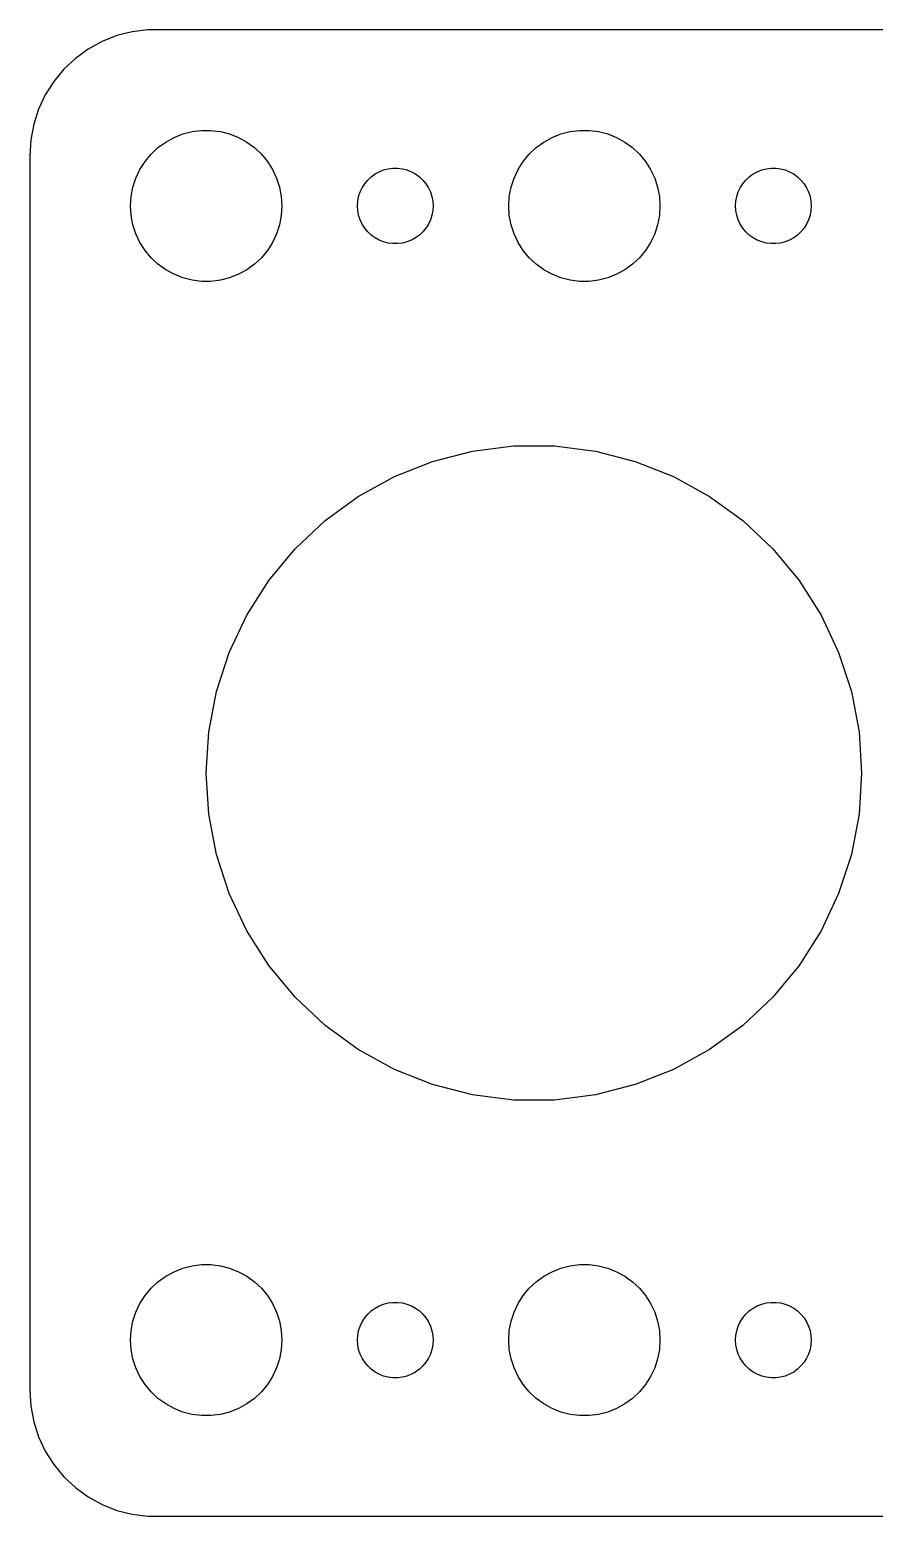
# Model space of a CAD drawing. Header units: metres. Extents: x -82 to 82, y -29 to 29.
# Drawn here: x -82 to -48.5, y -29.5 to 29.5 of the extents above; entities that cross this region are included whole.
import ezdxf

# ---------------------------------------------------------------- set-up
doc = ezdxf.new("R2010")
doc.units = ezdxf.units.M

msp = doc.modelspace()

# ---------------------------------------------------------------- linework, layer by layer
for p, q in [((-77.3139, 29.4901), (-77.9369, 29.4114)), ((77.3139, 29.4901), (-77.3139, 29.4901)), ((-79.1289, 29.0241), (-79.6791, 28.7216)), ((-78.5451, 29.2553), (-79.1289, 29.0241)), ((-77.9369, 29.4114), (-78.5451, 29.2553)), ((-80.1871, 28.3526), (-80.6448, 27.9227)), ((-79.6791, 28.7216), (-80.1871, 28.3526)), ((-80.6448, 27.9227), (-81.0451, 27.4389)), ((-81.0451, 27.4389), (-81.3815, 26.9088)), ((-81.3815, 26.9088), (-81.6489, 26.3406)), ((-81.6489, 26.3406), (-81.8429, 25.7434)), ((-81.8429, 25.7434), (-81.9606, 25.1267)), ((-75.927, 25.3532), (-75.5621, 25.4469)), ((-75.5621, 25.4469), (-75.1884, 25.4941)), ((-75.1884, 25.4941), (-74.8116, 25.4941)), ((-74.8116, 25.4941), (-74.4379, 25.4469)), ((-74.4379, 25.4469), (-74.073, 25.3532)), ((-60.927, 25.3532), (-60.5621, 25.4469)), ((-60.5621, 25.4469), (-60.1884, 25.4941)), ((-60.1884, 25.4941), (-59.8116, 25.4941)), ((-59.8116, 25.4941), (-59.4379, 25.4469)), ((-59.4379, 25.4469), (-59.0729, 25.3532)), ((-81.9606, 25.1267), (-82, 24.5)), ((-77.1869, 24.5536), (-76.9123, 24.8115)), ((-76.9123, 24.8115), (-76.6075, 25.033)), ((-76.6075, 25.033), (-76.2773, 25.2145)), ((-76.2773, 25.2145), (-75.927, 25.3532)), ((-74.073, 25.3532), (-73.7227, 25.2145)), ((-73.7227, 25.2145), (-73.3925, 25.033)), ((-73.3925, 25.033), (-73.0877, 24.8115)), ((-73.0877, 24.8115), (-72.8131, 24.5536)), ((-62.1869, 24.5536), (-61.9123, 24.8115)), ((-61.9123, 24.8115), (-61.6075, 25.033)), ((-61.6075, 25.033), (-61.2773, 25.2145)), ((-61.2773, 25.2145), (-60.927, 25.3532)), ((-59.0729, 25.3532), (-58.7227, 25.2145)), ((-58.7227, 25.2145), (-58.3925, 25.033)), ((-58.3925, 25.033), (-58.0877, 24.8115)), ((-58.0877, 24.8115), (-57.8131, 24.5536)), ((-82, 24.5), (-82, -24.5)), ((-77.6289, 23.9453), (-77.427, 24.2634)), ((-77.427, 24.2634), (-77.1869, 24.5536)), ((-72.8131, 24.5536), (-72.573, 24.2634)), ((-72.573, 24.2634), (-72.3711, 23.9453)), ((-62.6289, 23.9453), (-62.427, 24.2634)), ((-62.427, 24.2634), (-62.1869, 24.5536)), ((-57.8131, 24.5536), (-57.5729, 24.2634)), ((-57.5729, 24.2634), (-57.3711, 23.9453)), ((-77.9057, 23.2461), (-77.7893, 23.6044)), ((-77.7893, 23.6044), (-77.6289, 23.9453)), ((-72.3711, 23.9453), (-72.2107, 23.6044)), ((-72.2107, 23.6044), (-72.0943, 23.2461)), ((-68.5934, 23.5268), (-68.4561, 23.6558)), ((-68.4561, 23.6558), (-68.3037, 23.7665)), ((-68.3037, 23.7665), (-68.1387, 23.8572)), ((-68.1387, 23.8572), (-67.9635, 23.9266)), ((-67.9635, 23.9266), (-67.7811, 23.9734)), ((-67.7811, 23.9734), (-67.5942, 23.997)), ((-67.5942, 23.997), (-67.4058, 23.997)), ((-67.4058, 23.997), (-67.2189, 23.9734)), ((-67.2189, 23.9734), (-67.0365, 23.9266)), ((-67.0365, 23.9266), (-66.8613, 23.8572)), ((-66.8613, 23.8572), (-66.6963, 23.7665)), ((-66.6963, 23.7665), (-66.5439, 23.6558)), ((-66.5439, 23.6558), (-66.4065, 23.5268)), ((-62.9057, 23.2461), (-62.7893, 23.6044)), ((-62.7893, 23.6044), (-62.6289, 23.9453)), ((-57.3711, 23.9453), (-57.2107, 23.6044)), ((-57.2107, 23.6044), (-57.0942, 23.2461)), ((-53.5934, 23.5268), (-53.4561, 23.6558)), ((-53.4561, 23.6558), (-53.3037, 23.7665)), ((-53.3037, 23.7665), (-53.1387, 23.8572)), ((-53.1387, 23.8572), (-52.9635, 23.9266)), ((-52.9635, 23.9266), (-52.7811, 23.9734)), ((-52.7811, 23.9734), (-52.5942, 23.997)), ((-52.5942, 23.997), (-52.4058, 23.997)), ((-52.4058, 23.997), (-52.2189, 23.9734)), ((-52.2189, 23.9734), (-52.0365, 23.9266)), ((-52.0365, 23.9266), (-51.8613, 23.8572)), ((-51.8613, 23.8572), (-51.6963, 23.7665)), ((-51.6963, 23.7665), (-51.5439, 23.6558)), ((-51.5439, 23.6558), (-51.4065, 23.5268)), ((-77.9763, 22.876), (-77.9057, 23.2461)), ((-72.0943, 23.2461), (-72.0237, 22.876)), ((-68.9529, 22.873), (-68.8947, 23.0522)), ((-68.8947, 23.0522), (-68.8145, 23.2226)), ((-68.8145, 23.2226), (-68.7135, 23.3817)), ((-68.7135, 23.3817), (-68.5934, 23.5268)), ((-66.4065, 23.5268), (-66.2865, 23.3817)), ((-66.2865, 23.3817), (-66.1855, 23.2226)), ((-66.1855, 23.2226), (-66.1053, 23.0522)), ((-66.1053, 23.0522), (-66.0471, 22.873)), ((-62.9763, 22.876), (-62.9057, 23.2461)), ((-57.0942, 23.2461), (-57.0237, 22.876)), ((-53.9529, 22.873), (-53.8947, 23.0522)), ((-53.8947, 23.0522), (-53.8145, 23.2226)), ((-53.8145, 23.2226), (-53.7135, 23.3817)), ((-53.7135, 23.3817), (-53.5934, 23.5268)), ((-51.4065, 23.5268), (-51.2865, 23.3817)), ((-51.2865, 23.3817), (-51.1855, 23.2226)), ((-51.1855, 23.2226), (-51.1053, 23.0522)), ((-51.1053, 23.0522), (-51.0471, 22.873)), ((-78, 22.5), (-77.9763, 22.876)), ((-77.9763, 22.124), (-78, 22.5)), ((-72.0237, 22.876), (-72, 22.5)), ((-72, 22.5), (-72.0237, 22.124)), ((-69, 22.5), (-68.9882, 22.688)), ((-68.9882, 22.312), (-69, 22.5)), ((-68.9882, 22.688), (-68.9529, 22.873)), ((-66.0471, 22.873), (-66.0118, 22.688)), ((-66.0118, 22.688), (-66, 22.5)), ((-66, 22.5), (-66.0118, 22.312)), ((-63, 22.5), (-62.9763, 22.876)), ((-62.9763, 22.124), (-63, 22.5)), ((-57.0237, 22.876), (-57, 22.5)), ((-57, 22.5), (-57.0237, 22.124)), ((-54, 22.5), (-53.9882, 22.688)), ((-53.9882, 22.312), (-54, 22.5)), ((-53.9882, 22.688), (-53.9529, 22.873)), ((-51.0471, 22.873), (-51.0118, 22.688)), ((-51.0118, 22.688), (-51, 22.5)), ((-51, 22.5), (-51.0118, 22.312)), ((-77.9057, 21.7539), (-77.9763, 22.124)), ((-72.0237, 22.124), (-72.0943, 21.7539)), ((-68.9529, 22.127), (-68.9882, 22.312)), ((-68.8947, 21.9478), (-68.9529, 22.127)), ((-68.8145, 21.7774), (-68.8947, 21.9478)), ((-66.1053, 21.9478), (-66.1855, 21.7774)), ((-66.0471, 22.127), (-66.1053, 21.9478)), ((-66.0118, 22.312), (-66.0471, 22.127)), ((-62.9057, 21.7539), (-62.9763, 22.124)), ((-57.0237, 22.124), (-57.0942, 21.7539)), ((-53.9529, 22.127), (-53.9882, 22.312)), ((-53.8947, 21.9478), (-53.9529, 22.127)), ((-53.8145, 21.7774), (-53.8947, 21.9478)), ((-51.1053, 21.9478), (-51.1855, 21.7774)), ((-51.0471, 22.127), (-51.1053, 21.9478)), ((-51.0118, 22.312), (-51.0471, 22.127)), ((-77.7893, 21.3956), (-77.9057, 21.7539)), ((-77.6289, 21.0547), (-77.7893, 21.3956)), ((-72.2107, 21.3956), (-72.3711, 21.0547)), ((-72.0943, 21.7539), (-72.2107, 21.3956)), ((-68.7135, 21.6183), (-68.8145, 21.7774)), ((-68.5934, 21.4732), (-68.7135, 21.6183)), ((-68.4561, 21.3442), (-68.5934, 21.4732)), ((-68.3037, 21.2335), (-68.4561, 21.3442)), ((-68.1387, 21.1427), (-68.3037, 21.2335)), ((-66.6963, 21.2335), (-66.8613, 21.1427)), ((-66.5439, 21.3442), (-66.6963, 21.2335)), ((-66.4065, 21.4732), (-66.5439, 21.3442)), ((-66.2865, 21.6183), (-66.4065, 21.4732)), ((-66.1855, 21.7774), (-66.2865, 21.6183)), ((-62.7893, 21.3956), (-62.9057, 21.7539)), ((-62.6289, 21.0547), (-62.7893, 21.3956)), ((-57.2107, 21.3956), (-57.3711, 21.0547)), ((-57.0942, 21.7539), (-57.2107, 21.3956)), ((-53.7135, 21.6183), (-53.8145, 21.7774)), ((-53.5934, 21.4732), (-53.7135, 21.6183)), ((-53.4561, 21.3442), (-53.5934, 21.4732)), ((-53.3037, 21.2335), (-53.4561, 21.3442)), ((-53.1387, 21.1427), (-53.3037, 21.2335)), ((-51.6963, 21.2335), (-51.8613, 21.1427)), ((-51.5439, 21.3442), (-51.6963, 21.2335)), ((-51.4065, 21.4732), (-51.5439, 21.3442)), ((-51.2865, 21.6183), (-51.4065, 21.4732)), ((-51.1855, 21.7774), (-51.2865, 21.6183)), ((-77.427, 20.7366), (-77.6289, 21.0547)), ((-77.1869, 20.4464), (-77.427, 20.7366)), ((-72.573, 20.7366), (-72.8131, 20.4464)), ((-72.3711, 21.0547), (-72.573, 20.7366)), ((-67.9635, 21.0734), (-68.1387, 21.1427)), ((-67.7811, 21.0266), (-67.9635, 21.0734)), ((-67.5942, 21.003), (-67.7811, 21.0266)), ((-67.4058, 21.003), (-67.5942, 21.003)), ((-67.2189, 21.0266), (-67.4058, 21.003)), ((-67.0365, 21.0734), (-67.2189, 21.0266)), ((-66.8613, 21.1427), (-67.0365, 21.0734)), ((-62.427, 20.7366), (-62.6289, 21.0547)), ((-62.1869, 20.4464), (-62.427, 20.7366)), ((-57.5729, 20.7366), (-57.8131, 20.4464)), ((-57.3711, 21.0547), (-57.5729, 20.7366)), ((-52.9635, 21.0734), (-53.1387, 21.1427)), ((-52.7811, 21.0266), (-52.9635, 21.0734)), ((-52.5942, 21.003), (-52.7811, 21.0266)), ((-52.4058, 21.003), (-52.5942, 21.003)), ((-52.2189, 21.0266), (-52.4058, 21.003)), ((-52.0365, 21.0734), (-52.2189, 21.0266)), ((-51.8613, 21.1427), (-52.0365, 21.0734)), ((-76.9123, 20.1884), (-77.1869, 20.4464)), ((-76.6075, 19.967), (-76.9123, 20.1884)), ((-73.0877, 20.1884), (-73.3925, 19.967)), ((-72.8131, 20.4464), (-73.0877, 20.1884)), ((-61.9123, 20.1884), (-62.1869, 20.4464)), ((-61.6075, 19.967), (-61.9123, 20.1884)), ((-58.0877, 20.1884), (-58.3925, 19.967)), ((-57.8131, 20.4464), (-58.0877, 20.1884)), ((-76.2773, 19.7855), (-76.6075, 19.967)), ((-75.927, 19.6468), (-76.2773, 19.7855)), ((-75.5621, 19.5531), (-75.927, 19.6468)), ((-75.1884, 19.5059), (-75.5621, 19.5531)), ((-74.8116, 19.5059), (-75.1884, 19.5059)), ((-74.4379, 19.5531), (-74.8116, 19.5059)), ((-74.073, 19.6468), (-74.4379, 19.5531)), ((-73.7227, 19.7855), (-74.073, 19.6468)), ((-73.3925, 19.967), (-73.7227, 19.7855)), ((-61.2773, 19.7855), (-61.6075, 19.967)), ((-60.927, 19.6468), (-61.2773, 19.7855)), ((-60.5621, 19.5531), (-60.927, 19.6468)), ((-60.1884, 19.5059), (-60.5621, 19.5531)), ((-59.8116, 19.5059), (-60.1884, 19.5059)), ((-59.4379, 19.5531), (-59.8116, 19.5059)), ((-59.0729, 19.6468), (-59.4379, 19.5531)), ((-58.7227, 19.7855), (-59.0729, 19.6468)), ((-58.3925, 19.967), (-58.7227, 19.7855)), ((-66.0172, 12.3637), (-64.436, 12.7697)), ((-64.436, 12.7697), (-62.8163, 12.9743)), ((-62.8163, 12.9743), (-61.1837, 12.9743)), ((-61.1837, 12.9743), (-59.564, 12.7697)), ((-59.564, 12.7697), (-57.9828, 12.3637)), ((-67.5351, 11.7627), (-66.0172, 12.3637)), ((-57.9828, 12.3637), (-56.4649, 11.7627)), ((-68.9657, 10.9763), (-67.5351, 11.7627)), ((-56.4649, 11.7627), (-55.0342, 10.9763)), ((-70.2865, 10.0167), (-68.9657, 10.9763)), ((-55.0342, 10.9763), (-53.7135, 10.0167)), ((-71.4766, 8.89911), (-70.2865, 10.0167)), ((-53.7135, 10.0167), (-52.5234, 8.89911)), ((-72.5172, 7.6412), (-71.4766, 8.89911)), ((-52.5234, 8.89911), (-51.4828, 7.6412)), ((-73.392, 6.26279), (-72.5172, 7.6412)), ((-51.4828, 7.6412), (-50.608, 6.26279)), ((-74.0871, 4.78561), (-73.392, 6.26279)), ((-50.608, 6.26279), (-49.9129, 4.78561)), ((-74.5916, 3.23296), (-74.0871, 4.78561)), ((-49.9129, 4.78561), (-49.4084, 3.23296)), ((-74.8975, 1.62932), (-74.5916, 3.23296)), ((-49.4084, 3.23296), (-49.1025, 1.62932)), ((-75, 0), (-74.8975, 1.62932)), ((-49.1025, 1.62932), (-49, 0)), ((-74.8975, -1.62932), (-75, 0)), ((-49, 0), (-49.1025, -1.62932)), ((-74.5916, -3.23296), (-74.8975, -1.62932)), ((-49.1025, -1.62932), (-49.4084, -3.23296)), ((-74.0871, -4.78561), (-74.5916, -3.23296)), ((-49.4084, -3.23296), (-49.9129, -4.78561)), ((-73.392, -6.26279), (-74.0871, -4.78561)), ((-49.9129, -4.78561), (-50.608, -6.26279)), ((-72.5172, -7.6412), (-73.392, -6.26279)), ((-50.608, -6.26279), (-51.4828, -7.6412)), ((-71.4766, -8.89911), (-72.5172, -7.6412)), ((-51.4828, -7.6412), (-52.5234, -8.89911)), ((-70.2865, -10.0167), (-71.4766, -8.89911)), ((-52.5234, -8.89911), (-53.7135, -10.0167)), ((-68.9657, -10.9763), (-70.2865, -10.0167)), ((-53.7135, -10.0167), (-55.0342, -10.9763)), ((-67.5351, -11.7627), (-68.9657, -10.9763)), ((-55.0342, -10.9763), (-56.4649, -11.7627)), ((-66.0172, -12.3637), (-67.5351, -11.7627)), ((-56.4649, -11.7627), (-57.9828, -12.3637)), ((-64.436, -12.7697), (-66.0172, -12.3637)), ((-57.9828, -12.3637), (-59.564, -12.7697)), ((-62.8163, -12.9743), (-64.436, -12.7697)), ((-61.1837, -12.9743), (-62.8163, -12.9743)), ((-59.564, -12.7697), (-61.1837, -12.9743)), ((-76.9123, -20.1884), (-76.6075, -19.967)), ((-76.6075, -19.967), (-76.2773, -19.7855)), ((-76.2773, -19.7855), (-75.927, -19.6468)), ((-75.927, -19.6468), (-75.5621, -19.5531)), ((-75.5621, -19.5531), (-75.1884, -19.5059)), ((-75.1884, -19.5059), (-74.8116, -19.5059)), ((-74.8116, -19.5059), (-74.4379, -19.5531)), ((-74.4379, -19.5531), (-74.073, -19.6468)), ((-74.073, -19.6468), (-73.7227, -19.7855)), ((-73.7227, -19.7855), (-73.3925, -19.967)), ((-73.3925, -19.967), (-73.0877, -20.1884)), ((-61.9123, -20.1884), (-61.6075, -19.967)), ((-61.6075, -19.967), (-61.2773, -19.7855)), ((-61.2773, -19.7855), (-60.927, -19.6468)), ((-60.927, -19.6468), (-60.5621, -19.5531)), ((-60.5621, -19.5531), (-60.1884, -19.5059)), ((-60.1884, -19.5059), (-59.8116, -19.5059)), ((-59.8116, -19.5059), (-59.4379, -19.5531)), ((-59.4379, -19.5531), (-59.0729, -19.6468)), ((-59.0729, -19.6468), (-58.7227, -19.7855)), ((-58.7227, -19.7855), (-58.3925, -19.967)), ((-58.3925, -19.967), (-58.0877, -20.1884)), ((-77.427, -20.7366), (-77.1869, -20.4464)), ((-77.1869, -20.4464), (-76.9123, -20.1884)), ((-73.0877, -20.1884), (-72.8131, -20.4464)), ((-72.8131, -20.4464), (-72.573, -20.7366)), ((-62.427, -20.7366), (-62.1869, -20.4464)), ((-62.1869, -20.4464), (-61.9123, -20.1884)), ((-58.0877, -20.1884), (-57.8131, -20.4464)), ((-57.8131, -20.4464), (-57.5729, -20.7366)), ((-77.7893, -21.3956), (-77.6289, -21.0547)), ((-77.6289, -21.0547), (-77.427, -20.7366)), ((-72.573, -20.7366), (-72.3711, -21.0547)), ((-72.3711, -21.0547), (-72.2107, -21.3956)), ((-68.3037, -21.2335), (-68.1387, -21.1427)), ((-68.1387, -21.1427), (-67.9635, -21.0734)), ((-67.9635, -21.0734), (-67.7811, -21.0266)), ((-67.7811, -21.0266), (-67.5942, -21.003)), ((-67.5942, -21.003), (-67.4058, -21.003)), ((-67.4058, -21.003), (-67.2189, -21.0266)), ((-67.2189, -21.0266), (-67.0365, -21.0734)), ((-67.0365, -21.0734), (-66.8613, -21.1427)), ((-66.8613, -21.1427), (-66.6963, -21.2335)), ((-62.7893, -21.3956), (-62.6289, -21.0547)), ((-62.6289, -21.0547), (-62.427, -20.7366)), ((-57.5729, -20.7366), (-57.3711, -21.0547)), ((-57.3711, -21.0547), (-57.2107, -21.3956)), ((-53.3037, -21.2335), (-53.1387, -21.1427)), ((-53.1387, -21.1427), (-52.9635, -21.0734)), ((-52.9635, -21.0734), (-52.7811, -21.0266)), ((-52.7811, -21.0266), (-52.5942, -21.003)), ((-52.5942, -21.003), (-52.4058, -21.003)), ((-52.4058, -21.003), (-52.2189, -21.0266)), ((-52.2189, -21.0266), (-52.0365, -21.0734)), ((-52.0365, -21.0734), (-51.8613, -21.1427)), ((-51.8613, -21.1427), (-51.6963, -21.2335)), ((-77.9763, -22.124), (-77.9057, -21.7539)), ((-77.9057, -21.7539), (-77.7893, -21.3956)), ((-72.2107, -21.3956), (-72.0943, -21.7539)), ((-72.0943, -21.7539), (-72.0237, -22.124)), ((-68.8947, -21.9478), (-68.8145, -21.7774)), ((-68.8145, -21.7774), (-68.7135, -21.6183)), ((-68.7135, -21.6183), (-68.5934, -21.4732)), ((-68.5934, -21.4732), (-68.4561, -21.3442)), ((-68.4561, -21.3442), (-68.3037, -21.2335)), ((-66.6963, -21.2335), (-66.5439, -21.3442)), ((-66.5439, -21.3442), (-66.4065, -21.4732)), ((-66.4065, -21.4732), (-66.2865, -21.6183)), ((-66.2865, -21.6183), (-66.1855, -21.7774)), ((-66.1855, -21.7774), (-66.1053, -21.9478)), ((-62.9763, -22.124), (-62.9057, -21.7539)), ((-62.9057, -21.7539), (-62.7893, -21.3956)), ((-57.2107, -21.3956), (-57.0942, -21.7539)), ((-57.0942, -21.7539), (-57.0237, -22.124)), ((-53.8947, -21.9478), (-53.8145, -21.7774)), ((-53.8145, -21.7774), (-53.7135, -21.6183)), ((-53.7135, -21.6183), (-53.5934, -21.4732)), ((-53.5934, -21.4732), (-53.4561, -21.3442)), ((-53.4561, -21.3442), (-53.3037, -21.2335)), ((-51.6963, -21.2335), (-51.5439, -21.3442)), ((-51.5439, -21.3442), (-51.4065, -21.4732)), ((-51.4065, -21.4732), (-51.2865, -21.6183)), ((-51.2865, -21.6183), (-51.1855, -21.7774)), ((-51.1855, -21.7774), (-51.1053, -21.9478)), ((-78, -22.5), (-77.9763, -22.124)), ((-72.0237, -22.124), (-72, -22.5)), ((-69, -22.5), (-68.9882, -22.312)), ((-68.9882, -22.312), (-68.9529, -22.127)), ((-68.9529, -22.127), (-68.8947, -21.9478)), ((-66.1053, -21.9478), (-66.0471, -22.127)), ((-66.0471, -22.127), (-66.0118, -22.312)), ((-66.0118, -22.312), (-66, -22.5)), ((-63, -22.5), (-62.9763, -22.124)), ((-57.0237, -22.124), (-57, -22.5)), ((-54, -22.5), (-53.9882, -22.312)), ((-53.9882, -22.312), (-53.9529, -22.127)), ((-53.9529, -22.127), (-53.8947, -21.9478)), ((-51.1053, -21.9478), (-51.0471, -22.127)), ((-51.0471, -22.127), (-51.0118, -22.312)), ((-51.0118, -22.312), (-51, -22.5)), ((-77.9763, -22.876), (-78, -22.5)), ((-77.9057, -23.2461), (-77.9763, -22.876)), ((-72.0237, -22.876), (-72.0943, -23.2461)), ((-72, -22.5), (-72.0237, -22.876)), ((-68.9882, -22.688), (-69, -22.5)), ((-68.9529, -22.873), (-68.9882, -22.688)), ((-68.8947, -23.0522), (-68.9529, -22.873)), ((-66.0471, -22.873), (-66.1053, -23.0522)), ((-66.0118, -22.688), (-66.0471, -22.873)), ((-66, -22.5), (-66.0118, -22.688)), ((-62.9763, -22.876), (-63, -22.5)), ((-62.9057, -23.2461), (-62.9763, -22.876)), ((-57.0237, -22.876), (-57.0942, -23.2461)), ((-57, -22.5), (-57.0237, -22.876)), ((-53.9882, -22.688), (-54, -22.5)), ((-53.9529, -22.873), (-53.9882, -22.688)), ((-53.8947, -23.0522), (-53.9529, -22.873)), ((-51.0471, -22.873), (-51.1053, -23.0522)), ((-51.0118, -22.688), (-51.0471, -22.873)), ((-51, -22.5), (-51.0118, -22.688)), ((-77.7893, -23.6044), (-77.9057, -23.2461)), ((-72.0943, -23.2461), (-72.2107, -23.6044)), ((-68.8145, -23.2226), (-68.8947, -23.0522)), ((-68.7135, -23.3817), (-68.8145, -23.2226)), ((-68.5934, -23.5268), (-68.7135, -23.3817)), ((-68.4561, -23.6558), (-68.5934, -23.5268)), ((-66.4065, -23.5268), (-66.5439, -23.6558)), ((-66.2865, -23.3817), (-66.4065, -23.5268)), ((-66.1855, -23.2226), (-66.2865, -23.3817)), ((-66.1053, -23.0522), (-66.1855, -23.2226)), ((-62.7893, -23.6044), (-62.9057, -23.2461)), ((-57.0942, -23.2461), (-57.2107, -23.6044)), ((-53.8145, -23.2226), (-53.8947, -23.0522)), ((-53.7135, -23.3817), (-53.8145, -23.2226)), ((-53.5934, -23.5268), (-53.7135, -23.3817)), ((-53.4561, -23.6558), (-53.5934, -23.5268)), ((-51.4065, -23.5268), (-51.5439, -23.6558)), ((-51.2865, -23.3817), (-51.4065, -23.5268)), ((-51.1855, -23.2226), (-51.2865, -23.3817)), ((-51.1053, -23.0522), (-51.1855, -23.2226)), ((-77.6289, -23.9453), (-77.7893, -23.6044)), ((-77.427, -24.2634), (-77.6289, -23.9453)), ((-72.3711, -23.9453), (-72.573, -24.2634)), ((-72.2107, -23.6044), (-72.3711, -23.9453)), ((-68.3037, -23.7665), (-68.4561, -23.6558)), ((-68.1387, -23.8572), (-68.3037, -23.7665)), ((-67.9635, -23.9266), (-68.1387, -23.8572)), ((-67.7811, -23.9734), (-67.9635, -23.9266)), ((-67.5942, -23.997), (-67.7811, -23.9734)), ((-67.4058, -23.997), (-67.5942, -23.997)), ((-67.2189, -23.9734), (-67.4058, -23.997)), ((-67.0365, -23.9266), (-67.2189, -23.9734)), ((-66.8613, -23.8572), (-67.0365, -23.9266)), ((-66.6963, -23.7665), (-66.8613, -23.8572)), ((-66.5439, -23.6558), (-66.6963, -23.7665)), ((-62.6289, -23.9453), (-62.7893, -23.6044)), ((-62.427, -24.2634), (-62.6289, -23.9453)), ((-57.3711, -23.9453), (-57.5729, -24.2634)), ((-57.2107, -23.6044), (-57.3711, -23.9453)), ((-53.3037, -23.7665), (-53.4561, -23.6558)), ((-53.1387, -23.8572), (-53.3037, -23.7665)), ((-52.9635, -23.9266), (-53.1387, -23.8572)), ((-52.7811, -23.9734), (-52.9635, -23.9266)), ((-52.5942, -23.997), (-52.7811, -23.9734)), ((-52.4058, -23.997), (-52.5942, -23.997)), ((-52.2189, -23.9734), (-52.4058, -23.997)), ((-52.0365, -23.9266), (-52.2189, -23.9734)), ((-51.8613, -23.8572), (-52.0365, -23.9266)), ((-51.6963, -23.7665), (-51.8613, -23.8572)), ((-51.5439, -23.6558), (-51.6963, -23.7665)), ((-82, -24.5), (-81.9606, -25.1267)), ((-77.1869, -24.5536), (-77.427, -24.2634)), ((-76.9123, -24.8115), (-77.1869, -24.5536)), ((-72.8131, -24.5536), (-73.0877, -24.8115)), ((-72.573, -24.2634), (-72.8131, -24.5536)), ((-62.1869, -24.5536), (-62.427, -24.2634)), ((-61.9123, -24.8115), (-62.1869, -24.5536)), ((-57.8131, -24.5536), (-58.0877, -24.8115)), ((-57.5729, -24.2634), (-57.8131, -24.5536)), ((-81.9606, -25.1267), (-81.8429, -25.7434)), ((-76.6075, -25.033), (-76.9123, -24.8115)), ((-76.2773, -25.2145), (-76.6075, -25.033)), ((-75.927, -25.3532), (-76.2773, -25.2145)), ((-75.5621, -25.4469), (-75.927, -25.3532)), ((-74.073, -25.3532), (-74.4379, -25.4469)), ((-73.7227, -25.2145), (-74.073, -25.3532)), ((-73.3925, -25.033), (-73.7227, -25.2145)), ((-73.0877, -24.8115), (-73.3925, -25.033)), ((-61.6075, -25.033), (-61.9123, -24.8115)), ((-61.2773, -25.2145), (-61.6075, -25.033)), ((-60.927, -25.3532), (-61.2773, -25.2145)), ((-60.5621, -25.4469), (-60.927, -25.3532)), ((-59.0729, -25.3532), (-59.4379, -25.4469)), ((-58.7227, -25.2145), (-59.0729, -25.3532)), ((-58.3925, -25.033), (-58.7227, -25.2145)), ((-58.0877, -24.8115), (-58.3925, -25.033)), ((-81.8429, -25.7434), (-81.6489, -26.3406)), ((-75.1884, -25.4941), (-75.5621, -25.4469)), ((-74.8116, -25.4941), (-75.1884, -25.4941)), ((-74.4379, -25.4469), (-74.8116, -25.4941)), ((-60.1884, -25.4941), (-60.5621, -25.4469)), ((-59.8116, -25.4941), (-60.1884, -25.4941)), ((-59.4379, -25.4469), (-59.8116, -25.4941)), ((-81.6489, -26.3406), (-81.3815, -26.9088)), ((-81.3815, -26.9088), (-81.0451, -27.4389)), ((-81.0451, -27.4389), (-80.6448, -27.9227)), ((-80.6448, -27.9227), (-80.1871, -28.3526)), ((-80.1871, -28.3526), (-79.6791, -28.7216)), ((-79.6791, -28.7216), (-79.1289, -29.0241)), ((-79.1289, -29.0241), (-78.5451, -29.2553)), ((-78.5451, -29.2553), (-77.9369, -29.4114)), ((-77.9369, -29.4114), (-77.3139, -29.4901)), ((-77.3139, -29.4901), (77.3139, -29.4901))]:
    msp.add_line(p, q)

doc.saveas('drawing.dxf')
